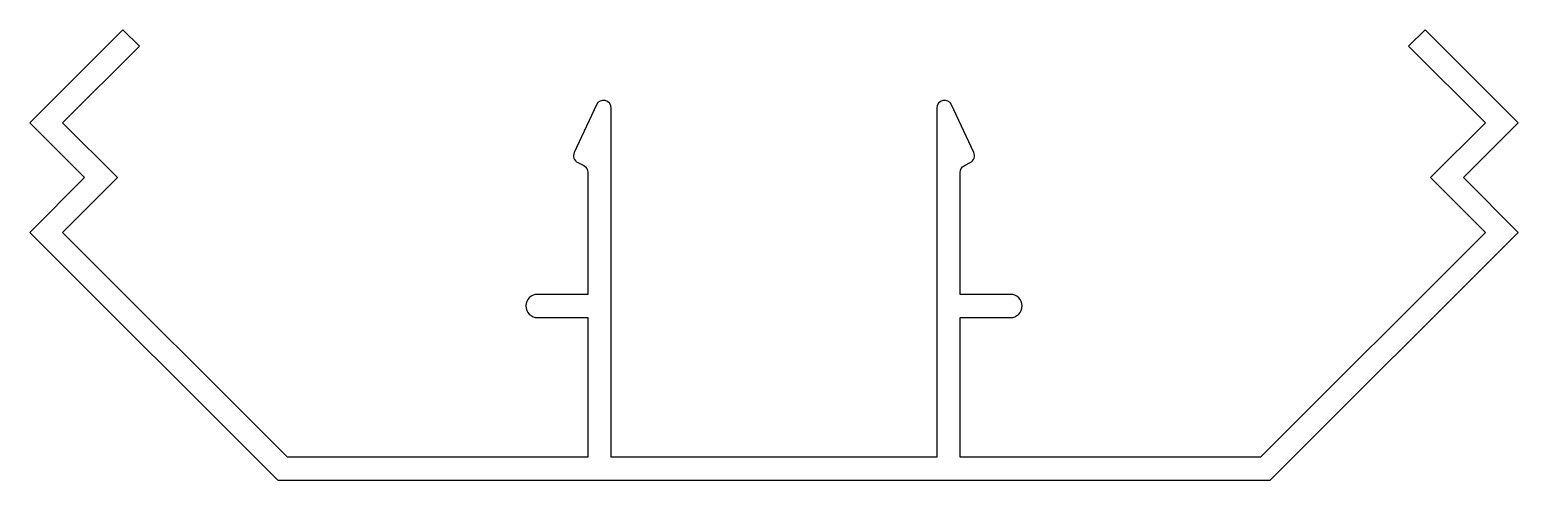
# Model space of a CAD drawing. Extents: x 98.8 to 194.8, y 172.4 to 201.5.
import ezdxf

# ---------------------------------------------------------------- set-up
doc = ezdxf.new("R2010")
doc.units = 0
doc.header["$LTSCALE"] = 15
doc.layers.add('ANA', color=220, linetype='CONTINUOUS')

msp = doc.modelspace()

# ---------------------------------------------------------------- linework, layer by layer
at = {"layer": 'ANA', "color": 7}
msp.add_lwpolyline([(158.779, 173.895), (158.779, 182.896), (162.029, 182.896, 1), (162.029, 184.396), (158.779, 184.396), (158.779, 192.26, -0.284079), (159.055, 192.707), (159.436, 192.898, 0.406236), (159.666, 193.556), (158.232, 196.632, 0.802585), (157.279, 196.42), (157.279, 173.895), (136.279, 173.895), (136.279, 196.42, 0.802585), (135.326, 196.632), (133.892, 193.556, 0.406236), (134.121, 192.898), (134.503, 192.707, -0.284079), (134.779, 192.26), (134.779, 184.396), (131.529, 184.396, 1), (131.529, 182.896), (134.779, 182.896), (134.779, 173.895), (115.4, 173.895), (100.9, 188.395), (104.436, 191.931), (100.9, 195.466), (105.85, 200.416), (104.789, 201.477), (98.779, 195.466), (102.314, 191.931), (98.779, 188.395), (114.779, 172.395), (178.779, 172.395), (194.779, 188.395), (191.243, 191.931), (194.779, 195.466), (188.768, 201.477), (187.708, 200.416), (192.658, 195.466), (189.122, 191.931), (192.658, 188.395), (178.158, 173.895)], format="xyb", close=True, dxfattribs=at)

doc.saveas('drawing.dxf')
